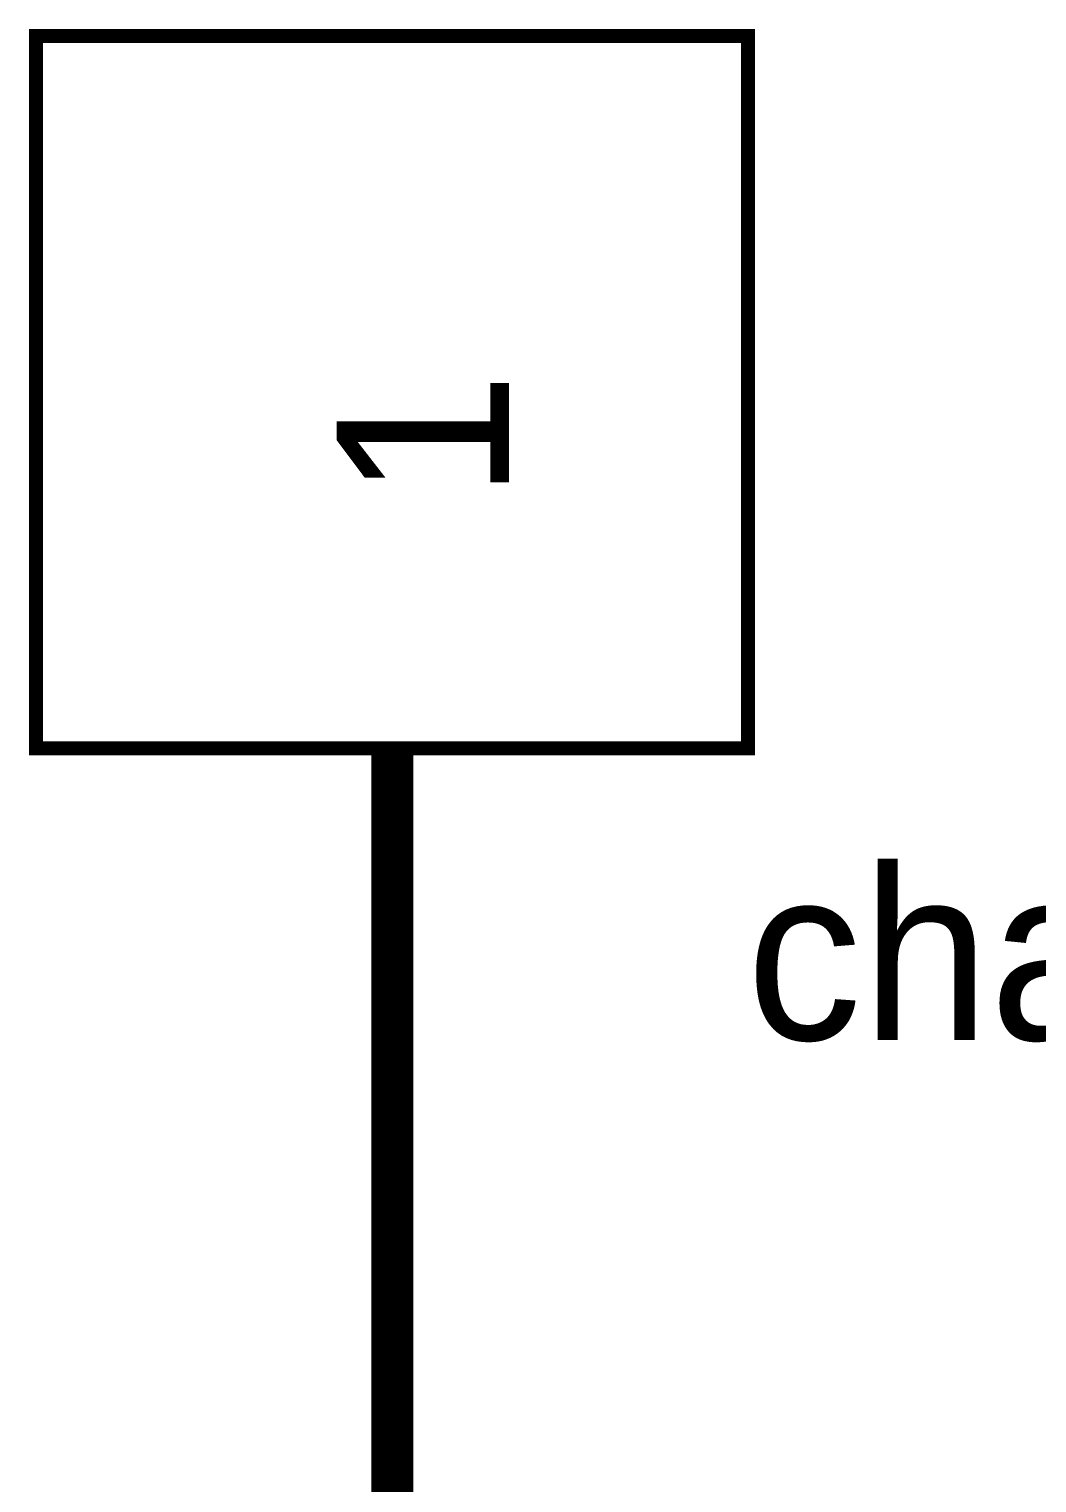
# Model space of a CAD drawing. Header units: millimetres. Extents: x 0 to 9.5, y 0 to 7.5.
# Drawn here: x 5.1981 to 5.4811, y 4.1934 to 4.6019 of the extents above; entities that cross this region are included whole.
import ezdxf

# ---------------------------------------------------------------- set-up
doc = ezdxf.new("R2010")
doc.units = ezdxf.units.MM
doc.header["$MEASUREMENT"] = 0
doc.layers.add('Sheet', color=255, linetype='Continuous')

msp = doc.modelspace()

# ---------------------------------------------------------------- linework, layer by layer
at = {"layer": 'Sheet', "const_width": 0.0039}
for points in [[(5.20003, 4.59994), (5.20003, 4.39981), (5.39993, 4.39981), (5.39993, 4.59994), (5.20003, 4.59994), (5.20003, 4.59994)], [(5.20003, 4.59994), (5.39993, 4.59994), (5.39993, 4.39981), (5.20003, 4.39981), (5.20003, 4.59994)]]:
    msp.add_lwpolyline(points, close=True, dxfattribs=at)
at = {"layer": 'Sheet', "const_width": 0.0118}
for points in [[(5.30008, 4.39981), (5.30008, 4.29995)], [(5.30008, 4.29995), (5.30008, 3.99996)]]:
    msp.add_lwpolyline(points, dxfattribs=at)

# ---------------------------------------------------------------- texts
at = {"layer": 'Sheet'}
msp.add_text('1', height=0.04837, rotation=90, dxfattribs=at).set_placement((5.33281, 4.46965))
msp.add_text('charge_stat', height=0.0483656, dxfattribs=at).set_placement((5.39951, 4.31788))

doc.saveas('drawing.dxf')
